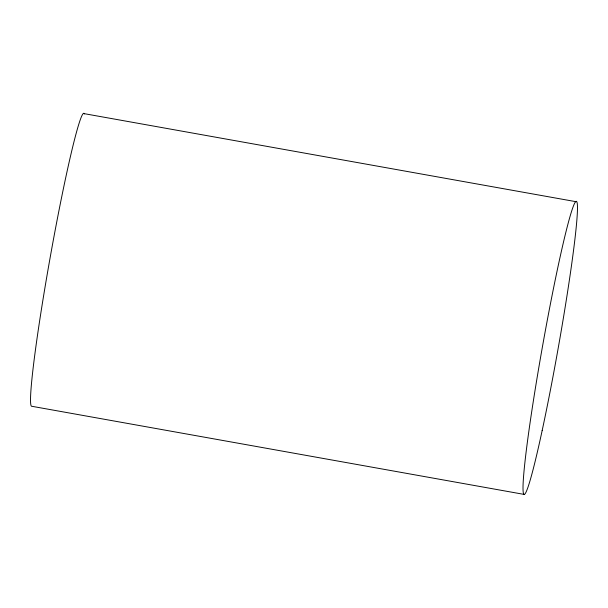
<?xml version="1.0" encoding="UTF-8"?>
<svg xmlns="http://www.w3.org/2000/svg" width="608" height="608" viewBox="0 0 608 608"><rect width="100%" height="100%" fill="white"/><g stroke="black" fill="none" stroke-linecap="round" stroke-linejoin="round"><path stroke-width="0.91" d="M83.615 113.552L576.156 201.712M524.385 494.448L31.844 406.288A148.755 7.874 -79.9 0 1 50.32 256.614A148.755 7.874 -79.9 0 1 84.39 113.894M542.154 430.586A148.755 7.874 -79.9 0 0 576.931 202.061A148.755 7.874 -79.9 0 0 531.719 411.601A148.755 7.874 -79.9 0 0 542.154 430.586"/></g></svg>
